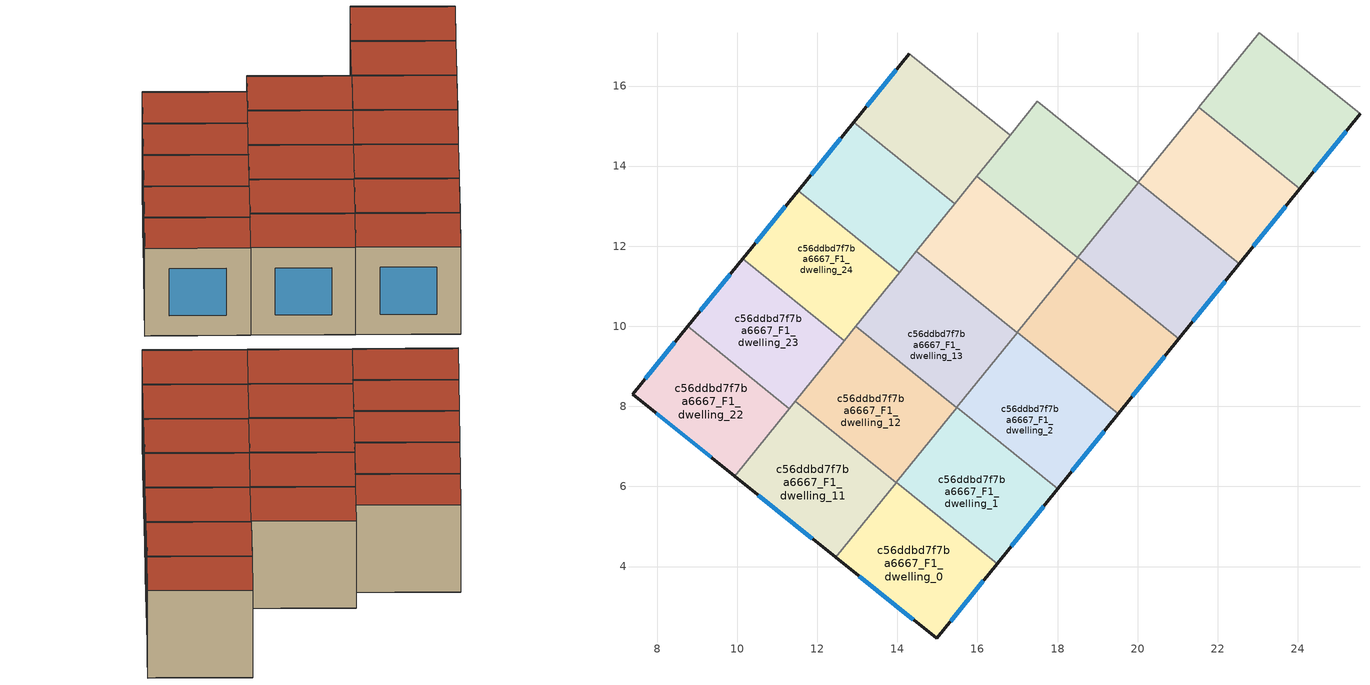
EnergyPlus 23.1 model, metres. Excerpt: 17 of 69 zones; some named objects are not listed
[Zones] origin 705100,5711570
c56ddbd7f7ba6667_F1_dwelling_0
 floor to c56ddbd7f7ba6667_F0_dwelling_0 (EU_floor_Construction): 14.98,2.2 16.37,3.92 13.85,5.95 12.46,4.23 z3
 floor to c56ddbd7f7ba6667_F0_dwelling_1 (EU_floor_Construction): 16.37,3.92 16.49,4.07 13.97,6.1 13.85,5.95 z3
 wall outside (EU_wall_Construction): 16.49,4.07 14.98,2.2 12.46,4.23 z3:6
 wall to c56ddbd7f7ba6667_F1_dwelling_1 (EU_wall_Construction): 13.97,6.1 16.49,4.07 z3:6
 wall to c56ddbd7f7ba6667_F1_dwelling_11 (EU_wall_Construction): 12.46,4.23 13.97,6.1 z3:6
 window (EU_Window_Construction): 16.14,3.64 15.33,2.64 / 14.4,2.67 13.05,3.76 z3.69:5.31
 roof outside (EU_roof_Construction): 16.49,4.07 14.98,2.2 12.46,4.23 13.97,6.1 z6
c56ddbd7f7ba6667_F1_dwelling_1
 floor to c56ddbd7f7ba6667_F0_dwelling_1 (EU_floor_Construction): 16.49,4.07 17.75,5.63 15.23,7.66 13.97,6.1 z3
 floor to c56ddbd7f7ba6667_F0_dwelling_2 (EU_floor_Construction): 17.75,5.63 18,5.95 15.49,7.97 15.23,7.66 z3
 wall outside (EU_wall_Construction): 18,5.95 16.49,4.07 z3:6
 wall to c56ddbd7f7ba6667_F1_dwelling_2 (EU_wall_Construction): 15.49,7.97 18,5.95 z3:6
 wall to c56ddbd7f7ba6667_F1_dwelling_12 (EU_wall_Construction): 13.97,6.1 15.48,7.97 z3:6
 window (EU_Window_Construction): 17.65,5.51 16.84,4.51 z3.69:5.31
 roof outside (EU_roof_Construction): 18,5.95 16.49,4.07 13.97,6.1 15.49,7.97 z6
c56ddbd7f7ba6667_F1_dwelling_11
 floor to c56ddbd7f7ba6667_F0_dwelling_12 (EU_floor_Construction): 12.46,4.23 13.84,5.94 11.33,7.97 9.94,6.25 z3
 floor to c56ddbd7f7ba6667_F0_dwelling_13 (EU_floor_Construction): 13.84,5.94 13.97,6.1 11.45,8.13 11.33,7.97 z3
 wall outside (EU_wall_Construction): 12.46,4.23 9.94,6.25 z3:6
 wall to c56ddbd7f7ba6667_F1_dwelling_12 (EU_wall_Construction): 11.45,8.13 13.97,6.1 z3:6
 wall to c56ddbd7f7ba6667_F1_dwelling_22 (EU_wall_Construction): 9.94,6.25 11.31,7.94 z3:6
 wall to c56ddbd7f7ba6667_F1_dwelling_23 (EU_wall_Construction): 11.31,7.94 11.45,8.13 z3:6
 window (EU_Window_Construction): 11.88,4.7 10.53,5.78 z3.69:5.31
 roof outside (EU_roof_Construction): 13.97,6.1 12.46,4.23 9.94,6.25 11.45,8.13 z6
c56ddbd7f7ba6667_F1_dwelling_12
 floor to c56ddbd7f7ba6667_F0_dwelling_13 (EU_floor_Construction): 13.97,6.1 15.23,7.66 12.71,9.69 11.45,8.13 z3
 floor to c56ddbd7f7ba6667_F0_dwelling_14 (EU_floor_Construction): 15.23,7.66 15.48,7.97 12.96,10 12.71,9.69 z3
 wall to c56ddbd7f7ba6667_F1_dwelling_13 (EU_wall_Construction): 12.96,10 15.48,7.97 z3:6
 wall to c56ddbd7f7ba6667_F1_dwelling_23 (EU_wall_Construction): 11.45,8.13 12.68,9.64 z3:6
 wall to c56ddbd7f7ba6667_F1_dwelling_24 (EU_wall_Construction): 12.68,9.64 12.96,10 z3:6
 roof outside (EU_roof_Construction): 15.48,7.97 13.97,6.1 11.45,8.13 12.96,10 z6
c56ddbd7f7ba6667_F1_dwelling_13
 floor to c56ddbd7f7ba6667_F0_dwelling_14 (EU_floor_Construction): 15.48,7.97 15.23,7.66 16.61,9.37 14.1,11.4 12.96,10 z3
 floor to c56ddbd7f7ba6667_F0_dwelling_15 (EU_floor_Construction): 16.61,9.37 16.99,9.84 14.47,11.87 14.1,11.4 z3
 wall to c56ddbd7f7ba6667_F1_dwelling_14 (EU_wall_Construction): 14.47,11.87 16.99,9.84 z3:6
 wall to c56ddbd7f7ba6667_F1_dwelling_24 (EU_wall_Construction): 12.96,10 14.05,11.35 z3:6
 wall to c56ddbd7f7ba6667_F1_dwelling_2 (EU_wall_Construction): 16.99,9.84 15.49,7.98 z3:6
 wall adiabatic (EU_wall_Construction): 14.51,6.77 15.48,7.97 14.51,6.77 z3:6
 wall to c56ddbd7f7ba6667_F1_dwelling_25 (EU_wall_Construction): 14.05,11.35 14.47,11.87 z3:6
 roof outside (EU_roof_Construction): 16.99,9.84 14.51,6.77 15.48,7.97 12.96,10 14.47,11.87 z6
c56ddbd7f7ba6667_F1_dwelling_14
 floor to c56ddbd7f7ba6667_F0_dwelling_15 (EU_floor_Construction): 16.99,9.84 18,11.09 15.48,13.12 14.47,11.87 z3
 floor to c56ddbd7f7ba6667_F0_dwelling_16 (EU_floor_Construction): 18,11.09 18.5,11.71 15.99,13.74 15.48,13.12 z3
 wall to c56ddbd7f7ba6667_F1_dwelling_15 (EU_wall_Construction): 15.98,13.74 18.5,11.71 z3:6
 wall to c56ddbd7f7ba6667_F1_dwelling_3 (EU_wall_Construction): 18.5,11.71 17,9.85 z3:6
 wall to c56ddbd7f7ba6667_F1_dwelling_25 (EU_wall_Construction): 14.47,11.87 15.43,13.06 z3:6
 wall to c56ddbd7f7ba6667_F1_dwelling_26 (EU_wall_Construction): 15.43,13.06 15.98,13.74 z3:6
 roof outside (EU_roof_Construction): 18.5,11.71 16.99,9.84 14.47,11.87 15.98,13.74 z6
c56ddbd7f7ba6667_F1_dwelling_15
 floor to c56ddbd7f7ba6667_F0_dwelling_16 (EU_floor_Construction): 18.5,11.71 19.38,12.81 16.87,14.83 15.99,13.74 z3
 floor to c56ddbd7f7ba6667_F0_dwelling_17 (EU_floor_Construction): 19.38,12.81 20.01,13.59 17.5,15.61 16.87,14.83 z3
 wall to c56ddbd7f7ba6667_F1_dwelling_16 (EU_wall_Construction): 17.49,15.62 20.01,13.58 z3:6
 wall to c56ddbd7f7ba6667_F1_dwelling_4 (EU_wall_Construction): 20.01,13.58 18.51,11.72 z3:6
 wall to c56ddbd7f7ba6667_F1_dwelling_26 (EU_wall_Construction): 15.98,13.74 16.82,14.77 z3:6
 wall to c56ddbd7f7ba6667_F1_dwelling_27 (EU_wall_Construction): 16.82,14.77 17.49,15.61 z3:6
 roof outside (EU_roof_Construction): 20.01,13.58 18.5,11.71 15.98,13.74 17.49,15.62 z6
c56ddbd7f7ba6667_F1_dwelling_2
 floor to c56ddbd7f7ba6667_F0_dwelling_2 (EU_floor_Construction): 18,5.95 19.14,7.35 16.62,9.38 15.49,7.97 z3
 floor to c56ddbd7f7ba6667_F0_dwelling_3 (EU_floor_Construction): 19.14,7.35 19.51,7.82 17,9.85 16.62,9.38 z3
 wall outside (EU_wall_Construction): 19.51,7.82 18,5.95 z3:6
 wall to c56ddbd7f7ba6667_F1_dwelling_3 (EU_wall_Construction): 17,9.85 19.51,7.82 z3:6
 window (EU_Window_Construction): 19.16,7.38 18.35,6.38 z3.69:5.31
 roof outside (EU_roof_Construction): 19.51,7.82 18,5.95 15.49,7.97 17,9.85 z6
c56ddbd7f7ba6667_F1_dwelling_22
 floor to c56ddbd7f7ba6667_F0_dwelling_24 (EU_floor_Construction): 9.94,6.25 11.31,7.94 8.76,9.99 7.39,8.3 z3
 wall outside (EU_wall_Construction): 9.94,6.25 7.39,8.3 8.76,10 z3:6
 wall to c56ddbd7f7ba6667_F1_dwelling_23 (EU_wall_Construction): 8.76,10 11.31,7.94 z3:6
 window (EU_Window_Construction): 9.35,6.73 7.98,7.83 / 7.71,8.69 8.45,9.6 z3.69:5.31
 roof outside (EU_roof_Construction): 11.31,7.94 9.94,6.25 7.39,8.3 8.76,10 z6
c56ddbd7f7ba6667_F1_dwelling_23
 floor to c56ddbd7f7ba6667_F0_dwelling_25 (EU_floor_Construction): 11.43,8.1 12.68,9.64 10.14,11.69 8.89,10.15 z3
 floor to c56ddbd7f7ba6667_F0_dwelling_24 (EU_floor_Construction): 11.31,7.94 11.43,8.1 8.89,10.15 8.76,9.99 z3
 wall outside (EU_wall_Construction): 8.76,10 10.14,11.69 z3:6
 wall to c56ddbd7f7ba6667_F1_dwelling_24 (EU_wall_Construction): 10.14,11.69 12.68,9.64 z3:6
 window (EU_Window_Construction): 9.08,10.39 9.82,11.3 z3.69:5.31
 roof outside (EU_roof_Construction): 12.68,9.64 11.31,7.94 8.76,10 10.14,11.69 z6
c56ddbd7f7ba6667_F1_dwelling_24
 floor to c56ddbd7f7ba6667_F0_dwelling_26 (EU_floor_Construction): 12.93,9.95 14.05,11.35 11.53,13.39 10.39,12 z3
 floor to c56ddbd7f7ba6667_F0_dwelling_25 (EU_floor_Construction): 12.68,9.64 12.93,9.95 10.39,12 10.14,11.69 z3
 wall outside (EU_wall_Construction): 10.14,11.69 11.53,13.39 z3:6
 wall to c56ddbd7f7ba6667_F1_dwelling_25 (EU_wall_Construction): 11.53,13.39 14.05,11.35 z3:6
 window (EU_Window_Construction): 10.46,12.08 11.21,13 z3.69:5.31
 roof outside (EU_roof_Construction): 14.05,11.35 12.68,9.64 10.14,11.69 11.53,13.39 z6
c56ddbd7f7ba6667_F1_dwelling_25
 floor to c56ddbd7f7ba6667_F0_dwelling_27 (EU_floor_Construction): 14.43,11.82 15.43,13.06 12.91,15.09 11.9,13.85 z3
 floor to c56ddbd7f7ba6667_F0_dwelling_26 (EU_floor_Construction): 14.05,11.35 14.43,11.82 11.9,13.85 11.53,13.39 z3
 wall outside (EU_wall_Construction): 11.53,13.39 12.91,15.09 z3:6
 wall to c56ddbd7f7ba6667_F1_dwelling_26 (EU_wall_Construction): 12.91,15.09 15.43,13.06 z3:6
 window (EU_Window_Construction): 11.85,13.78 12.59,14.7 z3.69:5.31
 roof outside (EU_roof_Construction): 15.43,13.06 14.05,11.35 11.53,13.39 12.91,15.09 z6
c56ddbd7f7ba6667_F1_dwelling_26
 floor to c56ddbd7f7ba6667_F0_dwelling_28 (EU_floor_Construction): 15.94,13.68 16.82,14.77 14.3,16.8 13.42,15.71 z3
 floor to c56ddbd7f7ba6667_F0_dwelling_27 (EU_floor_Construction): 15.43,13.06 15.94,13.68 13.42,15.71 12.91,15.09 z3
 wall outside (EU_wall_Construction): 12.91,15.09 14.3,16.8 z3:6
 wall to c56ddbd7f7ba6667_F1_dwelling_27 (EU_wall_Construction): 14.3,16.8 16.82,14.77 z3:6
 window (EU_Window_Construction): 13.23,15.49 13.98,16.41 z3.69:5.31
 roof outside (EU_roof_Construction): 16.82,14.77 15.43,13.06 12.91,15.09 14.3,16.8 z6
c56ddbd7f7ba6667_F1_dwelling_3
 floor to c56ddbd7f7ba6667_F0_dwelling_3 (EU_floor_Construction): 19.51,7.82 20.52,9.07 18,11.1 17,9.85 z3
 floor to c56ddbd7f7ba6667_F0_dwelling_4 (EU_floor_Construction): 20.52,9.07 21.02,9.69 18.51,11.72 18,11.1 z3
 wall outside (EU_wall_Construction): 21.02,9.69 19.51,7.82 z3:6
 wall to c56ddbd7f7ba6667_F1_dwelling_4 (EU_wall_Construction): 18.51,11.72 21.02,9.69 z3:6
 window (EU_Window_Construction): 20.67,9.26 19.86,8.25 z3.69:5.31
 roof outside (EU_roof_Construction): 21.02,9.69 19.51,7.82 17,9.85 18.51,11.72 z6
c56ddbd7f7ba6667_F1_dwelling_4
 floor to c56ddbd7f7ba6667_F0_dwelling_4 (EU_floor_Construction): 21.02,9.69 21.9,10.78 19.39,12.81 18.51,11.72 z3
 floor to c56ddbd7f7ba6667_F0_dwelling_5 (EU_floor_Construction): 21.9,10.78 22.53,11.56 20.02,13.59 19.39,12.81 z3
 wall outside (EU_wall_Construction): 22.53,11.56 21.02,9.69 z3:6
 wall to c56ddbd7f7ba6667_F1_dwelling_5 (EU_wall_Construction): 20.02,13.59 22.53,11.56 z3:6
 window (EU_Window_Construction): 22.18,11.13 21.37,10.12 z3.69:5.31
 roof outside (EU_roof_Construction): 22.53,11.56 21.02,9.69 18.51,11.72 20.02,13.59 z6
c56ddbd7f7ba6667_F1_dwelling_5
 floor to c56ddbd7f7ba6667_F0_dwelling_5 (EU_floor_Construction): 22.53,11.56 23.29,12.5 20.77,14.53 20.02,13.59 z3
 floor to c56ddbd7f7ba6667_F0_dwelling_6 (EU_floor_Construction): 23.29,12.5 24.04,13.43 21.53,15.46 20.77,14.53 z3
 wall outside (EU_wall_Construction): 24.04,13.43 22.53,11.56 z3:6
 wall to c56ddbd7f7ba6667_F1_dwelling_6 (EU_wall_Construction): 21.53,15.46 24.04,13.43 z3:6
 wall to c56ddbd7f7ba6667_F1_dwelling_16 (EU_wall_Construction): 20.02,13.59 21.52,15.46 z3:6
 window (EU_Window_Construction): 23.69,13 22.88,12 z3.69:5.31
 roof outside (EU_roof_Construction): 24.04,13.43 22.53,11.56 20.02,13.59 21.53,15.46 z6
c56ddbd7f7ba6667_F1_dwelling_6
 floor to c56ddbd7f7ba6667_F0_dwelling_6 (EU_floor_Construction): 24.04,13.43 24.67,14.21 22.16,16.24 21.53,15.46 z3
 floor to c56ddbd7f7ba6667_F0_dwelling_7 (EU_floor_Construction): 24.67,14.21 25.55,15.31 23.04,17.34 22.16,16.24 z3
 wall outside (EU_wall_Construction): 25.55,15.31 24.04,13.43 z3:6
 wall to c56ddbd7f7ba6667_F1_dwelling_7 (EU_wall_Construction): 23.04,17.34 25.55,15.31 z3:6
 wall to c56ddbd7f7ba6667_F1_dwelling_17 (EU_wall_Construction): 21.53,15.46 23.03,17.33 z3:6
 window (EU_Window_Construction): 25.2,14.87 24.39,13.87 z3.69:5.31
 roof outside (EU_roof_Construction): 25.55,15.31 24.04,13.43 21.53,15.46 23.04,17.34 z6
[Building]
EU S2 Campaign: North Axis=0; Terrain=City; Solar Distribution=FullExterior
[Site:Location]
London: Latitude=51.5; Longitude=-0.5; Time Zone=0; Elevation=25
[SizingPeriod:WeatherFileDays]
AnnualSizingPeriod: Begin Month=1; Begin Day of Month=1; End Month=12; End Day of Month=31; Day of Week for Start Day=Monday; Use Weather File Daylight Saving Period=No; Use Weather File Rain and Snow Indicators=No
[MATERIAL]
EU_InternalMass_Material: Roughness=MediumRough; Thickness=0.1; Conductivity=1; Density=1800; Specific Heat=900; Thermal Absorptance=0.9; Solar Absorptance=0.7; Visible Absorptance=0.7
[MATERIAL:NOMASS] Roughness=MediumRough; Thermal Absorptance=0.9; Solar Absorptance=0.7; Visible Absorptance=0.7
Name | Thermal Resistance
EU_wall_NoMass | 0.635353
EU_roof_NoMass | 0.675062
EU_floor_NoMass | 1.96382
[WINDOWMATERIAL:SIMPLEGLAZINGSYSTEM]
EU_Window_SimpleGlazing: UFactor=2.96269; Solar Heat Gain Coefficient=0.76; Visible Transmittance=0.76
[CONSTRUCTION]
EU_wall_Construction: EU_wall_NoMass
EU_roof_Construction: EU_roof_NoMass
EU_floor_Construction: EU_floor_NoMass
EU_InternalMass_Construction: EU_InternalMass_Material
EU_Window_Construction: EU_Window_SimpleGlazing
[ZONE] Type=1; Multiplier=1; Ceiling Height=autocalculate; Floor Area=autocalculate; Part of Total Floor Area=Yes
Name | Volume
c56ddbd7f7ba6667_F1_dwelling_0 | 23.3313
c56ddbd7f7ba6667_F1_dwelling_1; c56ddbd7f7ba6667_F1_dwelling_5 | 23.332
c56ddbd7f7ba6667_F1_dwelling_11 | 23.3225
c56ddbd7f7ba6667_F1_dwelling_12; c56ddbd7f7ba6667_F1_dwelling_3 | 23.3276
c56ddbd7f7ba6667_F1_dwelling_13 | 23.3298
c56ddbd7f7ba6667_F1_dwelling_14 | 23.3269
c56ddbd7f7ba6667_F1_dwelling_15; c56ddbd7f7ba6667_F1_dwelling_2 | 23.3262
c56ddbd7f7ba6667_F1_dwelling_22 | 21.3823
c56ddbd7f7ba6667_F1_dwelling_23 | 21.3918
c56ddbd7f7ba6667_F1_dwelling_24; c56ddbd7f7ba6667_F1_dwelling_26 | 21.3787
c56ddbd7f7ba6667_F1_dwelling_25 | 21.3933
c56ddbd7f7ba6667_F1_dwelling_4 | 23.3335
c56ddbd7f7ba6667_F1_dwelling_6 | 23.3254
[INTERNALMASS] Construction=EU_InternalMass_Construction
Name | Zone or ZoneList | Surface Area
c56ddbd7f7ba6667_F1_dwelling_0_EU_InternalMass | c56ddbd7f7ba6667_F1_dwelling_0 | 7.77684
c56ddbd7f7ba6667_F1_dwelling_1_EU_InternalMass | c56ddbd7f7ba6667_F1_dwelling_1 | 7.7772
c56ddbd7f7ba6667_F1_dwelling_2_EU_InternalMass | c56ddbd7f7ba6667_F1_dwelling_2 | 7.77525
c56ddbd7f7ba6667_F1_dwelling_3_EU_InternalMass | c56ddbd7f7ba6667_F1_dwelling_3 | 7.77575
c56ddbd7f7ba6667_F1_dwelling_4_EU_InternalMass | c56ddbd7f7ba6667_F1_dwelling_4 | 7.77771
c56ddbd7f7ba6667_F1_dwelling_5_EU_InternalMass | c56ddbd7f7ba6667_F1_dwelling_5 | 7.7772
c56ddbd7f7ba6667_F1_dwelling_6_EU_InternalMass | c56ddbd7f7ba6667_F1_dwelling_6 | 7.77525
c56ddbd7f7ba6667_F1_dwelling_11_EU_InternalMass | c56ddbd7f7ba6667_F1_dwelling_11 | 7.77439
c56ddbd7f7ba6667_F1_dwelling_12_EU_InternalMass | c56ddbd7f7ba6667_F1_dwelling_12 | 7.77575
c56ddbd7f7ba6667_F1_dwelling_13_EU_InternalMass | c56ddbd7f7ba6667_F1_dwelling_13 | 7.77755
c56ddbd7f7ba6667_F1_dwelling_14_EU_InternalMass | c56ddbd7f7ba6667_F1_dwelling_14 | 7.77575
c56ddbd7f7ba6667_F1_dwelling_15_EU_InternalMass | c56ddbd7f7ba6667_F1_dwelling_15 | 7.77525
c56ddbd7f7ba6667_F1_dwelling_22_EU_InternalMass | c56ddbd7f7ba6667_F1_dwelling_22 | 7.12738
c56ddbd7f7ba6667_F1_dwelling_23_EU_InternalMass | c56ddbd7f7ba6667_F1_dwelling_23 | 7.13047
c56ddbd7f7ba6667_F1_dwelling_24_EU_InternalMass | c56ddbd7f7ba6667_F1_dwelling_24 | 7.12659
c56ddbd7f7ba6667_F1_dwelling_25_EU_InternalMass | c56ddbd7f7ba6667_F1_dwelling_25 | 7.13101
c56ddbd7f7ba6667_F1_dwelling_26_EU_InternalMass | c56ddbd7f7ba6667_F1_dwelling_26 | 7.1262
[OTHEREQUIPMENT] Fuel Type=Electricity; Design Level Calculation Method=Watts/Area; Power per Zone Floor Area=1; Fraction Latent=0; Fraction Radiant=0; Fraction Lost=0; Carbon Dioxide Generation Rate=0; EndUse Subcategory=EU_Step8_InternalGains
Name | Zone or ZoneList or Space or SpaceList | Schedule
EU_Step8_InternalGain_c56ddbd7f7ba6667_F1_dwelling_0_f000 | c56ddbd7f7ba6667_F1_dwelling_0 | EU_Step8_GainSchedule_c56ddbd7f7ba6667_F1_dwelling_0_f000
EU_Step8_InternalGain_c56ddbd7f7ba6667_F1_dwelling_1_f000 | c56ddbd7f7ba6667_F1_dwelling_1 | EU_Step8_GainSchedule_c56ddbd7f7ba6667_F1_dwelling_1_f000
EU_Step8_InternalGain_c56ddbd7f7ba6667_F1_dwelling_2_f000 | c56ddbd7f7ba6667_F1_dwelling_2 | EU_Step8_GainSchedule_c56ddbd7f7ba6667_F1_dwelling_2_f000
EU_Step8_InternalGain_c56ddbd7f7ba6667_F1_dwelling_3_f000 | c56ddbd7f7ba6667_F1_dwelling_3 | EU_Step8_GainSchedule_c56ddbd7f7ba6667_F1_dwelling_3_f000
EU_Step8_InternalGain_c56ddbd7f7ba6667_F1_dwelling_4_f000 | c56ddbd7f7ba6667_F1_dwelling_4 | EU_Step8_GainSchedule_c56ddbd7f7ba6667_F1_dwelling_4_f000
EU_Step8_InternalGain_c56ddbd7f7ba6667_F1_dwelling_5_f000 | c56ddbd7f7ba6667_F1_dwelling_5 | EU_Step8_GainSchedule_c56ddbd7f7ba6667_F1_dwelling_5_f000
EU_Step8_InternalGain_c56ddbd7f7ba6667_F1_dwelling_6_f000 | c56ddbd7f7ba6667_F1_dwelling_6 | EU_Step8_GainSchedule_c56ddbd7f7ba6667_F1_dwelling_6_f000
EU_Step8_InternalGain_c56ddbd7f7ba6667_F1_dwelling_11_f000 | c56ddbd7f7ba6667_F1_dwelling_11 | EU_Step8_GainSchedule_c56ddbd7f7ba6667_F1_dwelling_11_f000
EU_Step8_InternalGain_c56ddbd7f7ba6667_F1_dwelling_12_f000 | c56ddbd7f7ba6667_F1_dwelling_12 | EU_Step8_GainSchedule_c56ddbd7f7ba6667_F1_dwelling_12_f000
EU_Step8_InternalGain_c56ddbd7f7ba6667_F1_dwelling_13_f000 | c56ddbd7f7ba6667_F1_dwelling_13 | EU_Step8_GainSchedule_c56ddbd7f7ba6667_F1_dwelling_13_f000
EU_Step8_InternalGain_c56ddbd7f7ba6667_F1_dwelling_14_f000 | c56ddbd7f7ba6667_F1_dwelling_14 | EU_Step8_GainSchedule_c56ddbd7f7ba6667_F1_dwelling_14_f000
EU_Step8_InternalGain_c56ddbd7f7ba6667_F1_dwelling_15_f000 | c56ddbd7f7ba6667_F1_dwelling_15 | EU_Step8_GainSchedule_c56ddbd7f7ba6667_F1_dwelling_15_f000
EU_Step8_InternalGain_c56ddbd7f7ba6667_F1_dwelling_22_f000 | c56ddbd7f7ba6667_F1_dwelling_22 | EU_Step8_GainSchedule_c56ddbd7f7ba6667_F1_dwelling_22_f000
EU_Step8_InternalGain_c56ddbd7f7ba6667_F1_dwelling_23_f000 | c56ddbd7f7ba6667_F1_dwelling_23 | EU_Step8_GainSchedule_c56ddbd7f7ba6667_F1_dwelling_23_f000
EU_Step8_InternalGain_c56ddbd7f7ba6667_F1_dwelling_24_f000 | c56ddbd7f7ba6667_F1_dwelling_24 | EU_Step8_GainSchedule_c56ddbd7f7ba6667_F1_dwelling_24_f000
EU_Step8_InternalGain_c56ddbd7f7ba6667_F1_dwelling_25_f000 | c56ddbd7f7ba6667_F1_dwelling_25 | EU_Step8_GainSchedule_c56ddbd7f7ba6667_F1_dwelling_25_f000
EU_Step8_InternalGain_c56ddbd7f7ba6667_F1_dwelling_26_f000 | c56ddbd7f7ba6667_F1_dwelling_26 | EU_Step8_GainSchedule_c56ddbd7f7ba6667_F1_dwelling_26_f000
[ZONEVENTILATION:DESIGNFLOWRATE] Schedule=EU_AlwaysOn; Design Flow Rate Calculation Method=AirChanges/Hour; Air Changes per Hour=0.555504; Ventilation Type=Natural; Fan Pressure Rise=0; Fan Total Efficiency=1; Constant Term Coefficient=1; Temperature Term Coefficient=0; Velocity Term Coefficient=0; Velocity Squared Term Coefficient=0; Minimum Indoor Temperature=-100; Maximum Indoor Temperature=100; Delta Temperature=-100; Minimum Outdoor Temperature=-100; Maximum Outdoor Temperature=100; Maximum Wind Speed=40
Name | Zone or ZoneList or Space or SpaceList
EU_ConstantAir_c56ddbd7f7ba6667_F1_dwelling_0 | c56ddbd7f7ba6667_F1_dwelling_0
EU_ConstantAir_c56ddbd7f7ba6667_F1_dwelling_1 | c56ddbd7f7ba6667_F1_dwelling_1
EU_ConstantAir_c56ddbd7f7ba6667_F1_dwelling_2 | c56ddbd7f7ba6667_F1_dwelling_2
EU_ConstantAir_c56ddbd7f7ba6667_F1_dwelling_3 | c56ddbd7f7ba6667_F1_dwelling_3
EU_ConstantAir_c56ddbd7f7ba6667_F1_dwelling_4 | c56ddbd7f7ba6667_F1_dwelling_4
EU_ConstantAir_c56ddbd7f7ba6667_F1_dwelling_5 | c56ddbd7f7ba6667_F1_dwelling_5
EU_ConstantAir_c56ddbd7f7ba6667_F1_dwelling_6 | c56ddbd7f7ba6667_F1_dwelling_6
EU_ConstantAir_c56ddbd7f7ba6667_F1_dwelling_11 | c56ddbd7f7ba6667_F1_dwelling_11
EU_ConstantAir_c56ddbd7f7ba6667_F1_dwelling_12 | c56ddbd7f7ba6667_F1_dwelling_12
EU_ConstantAir_c56ddbd7f7ba6667_F1_dwelling_13 | c56ddbd7f7ba6667_F1_dwelling_13
EU_ConstantAir_c56ddbd7f7ba6667_F1_dwelling_14 | c56ddbd7f7ba6667_F1_dwelling_14
EU_ConstantAir_c56ddbd7f7ba6667_F1_dwelling_15 | c56ddbd7f7ba6667_F1_dwelling_15
EU_ConstantAir_c56ddbd7f7ba6667_F1_dwelling_22 | c56ddbd7f7ba6667_F1_dwelling_22
EU_ConstantAir_c56ddbd7f7ba6667_F1_dwelling_23 | c56ddbd7f7ba6667_F1_dwelling_23
EU_ConstantAir_c56ddbd7f7ba6667_F1_dwelling_24 | c56ddbd7f7ba6667_F1_dwelling_24
EU_ConstantAir_c56ddbd7f7ba6667_F1_dwelling_25 | c56ddbd7f7ba6667_F1_dwelling_25
EU_ConstantAir_c56ddbd7f7ba6667_F1_dwelling_26 | c56ddbd7f7ba6667_F1_dwelling_26
[HVACTEMPLATE:ZONE:IDEALLOADSAIRSYSTEM] System Availability Schedule=EU_AlwaysOn; Maximum Heating Supply Air Temperature=50; Minimum Cooling Supply Air Temperature=13; Maximum Heating Supply Air Humidity Ratio=0.0156; Minimum Cooling Supply Air Humidity Ratio=0.0077; Heating Limit=NoLimit; Cooling Limit=NoLimit; Heating Availability Schedule=EU_AlwaysOn; Cooling Availability Schedule=EU_CoolingOff; Dehumidification Control Type=ConstantSensibleHeatRatio; Cooling Sensible Heat Ratio=0.7; Dehumidification Setpoint=60; Humidification Control Type=None; Humidification Setpoint=30; Outdoor Air Method=None; Outdoor Air Flow Rate per Person=0.00944; Outdoor Air Flow Rate per Zone Floor Area=0; Outdoor Air Flow Rate per Zone=0; Demand Controlled Ventilation Type=None; Outdoor Air Economizer Type=NoEconomizer; Heat Recovery Type=None; Sensible Heat Recovery Effectiveness=0.7; Latent Heat Recovery Effectiveness=0.65
Name | Template Thermostat
c56ddbd7f7ba6667_F1_dwelling_0 | EU_HeatOnly_c56ddbd7f7ba6667_F1_dwelling_0
c56ddbd7f7ba6667_F1_dwelling_1 | EU_HeatOnly_c56ddbd7f7ba6667_F1_dwelling_1
c56ddbd7f7ba6667_F1_dwelling_2 | EU_HeatOnly_c56ddbd7f7ba6667_F1_dwelling_2
c56ddbd7f7ba6667_F1_dwelling_3 | EU_HeatOnly_c56ddbd7f7ba6667_F1_dwelling_3
c56ddbd7f7ba6667_F1_dwelling_4 | EU_HeatOnly_c56ddbd7f7ba6667_F1_dwelling_4
c56ddbd7f7ba6667_F1_dwelling_5 | EU_HeatOnly_c56ddbd7f7ba6667_F1_dwelling_5
c56ddbd7f7ba6667_F1_dwelling_6 | EU_HeatOnly_c56ddbd7f7ba6667_F1_dwelling_6
c56ddbd7f7ba6667_F1_dwelling_11 | EU_HeatOnly_c56ddbd7f7ba6667_F1_dwelling_11
c56ddbd7f7ba6667_F1_dwelling_12 | EU_HeatOnly_c56ddbd7f7ba6667_F1_dwelling_12
c56ddbd7f7ba6667_F1_dwelling_13 | EU_HeatOnly_c56ddbd7f7ba6667_F1_dwelling_13
c56ddbd7f7ba6667_F1_dwelling_14 | EU_HeatOnly_c56ddbd7f7ba6667_F1_dwelling_14
c56ddbd7f7ba6667_F1_dwelling_15 | EU_HeatOnly_c56ddbd7f7ba6667_F1_dwelling_15
c56ddbd7f7ba6667_F1_dwelling_22 | EU_HeatOnly_c56ddbd7f7ba6667_F1_dwelling_22
c56ddbd7f7ba6667_F1_dwelling_23 | EU_HeatOnly_c56ddbd7f7ba6667_F1_dwelling_23
c56ddbd7f7ba6667_F1_dwelling_24 | EU_HeatOnly_c56ddbd7f7ba6667_F1_dwelling_24
c56ddbd7f7ba6667_F1_dwelling_25 | EU_HeatOnly_c56ddbd7f7ba6667_F1_dwelling_25
c56ddbd7f7ba6667_F1_dwelling_26 | EU_HeatOnly_c56ddbd7f7ba6667_F1_dwelling_26
[SIZING:ZONE] Zone Cooling Design Supply Air Temperature Input Method=SupplyAirTemperature; Zone Cooling Design Supply Air Temperature=13; Zone Heating Design Supply Air Temperature Input Method=SupplyAirTemperature; Zone Heating Design Supply Air Temperature=50; Zone Cooling Design Supply Air Humidity Ratio=0.008; Zone Heating Design Supply Air Humidity Ratio=0.008; Cooling Design Air Flow Method=DesignDay; Cooling Design Air Flow Rate=0; Cooling Minimum Air Flow per Zone Floor Area=0.000762; Cooling Minimum Air Flow=0; Cooling Minimum Air Flow Fraction=0.2; Heating Design Air Flow Method=DesignDay; Heating Design Air Flow Rate=0; Heating Maximum Air Flow per Zone Floor Area=0.002032; Heating Maximum Air Flow=0.141576; Heating Maximum Air Flow Fraction=0.3; Account for Dedicated Outdoor Air System=No; Dedicated Outdoor Air System Control Strategy=NeutralSupplyAir; Dedicated Outdoor Air Low Setpoint Temperature for Design=autosize; Dedicated Outdoor Air High Setpoint Temperature for Design=autosize; Zone Load Sizing Method=Sensible Load Only No Latent Load; Zone Latent Cooling Design Supply Air Humidity Ratio Input Method=HumidityRatioDifference; Zone Cooling Design Supply Air Humidity Ratio Difference=0.005; Zone Latent Heating Design Supply Air Humidity Ratio Input Method=HumidityRatioDifference; Zone Humidification Design Supply Air Humidity Ratio Difference=0.005
c56ddbd7f7ba6667_F1_dwelling_0; c56ddbd7f7ba6667_F1_dwelling_1; c56ddbd7f7ba6667_F1_dwelling_2; c56ddbd7f7ba6667_F1_dwelling_3; c56ddbd7f7ba6667_F1_dwelling_4; c56ddbd7f7ba6667_F1_dwelling_5; c56ddbd7f7ba6667_F1_dwelling_6; c56ddbd7f7ba6667_F1_dwelling_11; c56ddbd7f7ba6667_F1_dwelling_12; c56ddbd7f7ba6667_F1_dwelling_13; c56ddbd7f7ba6667_F1_dwelling_14; c56ddbd7f7ba6667_F1_dwelling_15; c56ddbd7f7ba6667_F1_dwelling_22; c56ddbd7f7ba6667_F1_dwelling_23; c56ddbd7f7ba6667_F1_dwelling_24; c56ddbd7f7ba6667_F1_dwelling_25; c56ddbd7f7ba6667_F1_dwelling_26
[SCHEDULE:CONSTANT]
Name | Hourly Value
EU_AlwaysOn | 1
EU_CoolingOff | 0
[SCHEDULE:FILE] Column Number=1; Rows to Skip at Top=0; Number of Hours of Data=8760; Column Separator=Comma; Interpolate to Timestep=No; Minutes per Item=60; Adjust Schedule for Daylight Savings=Yes
Name | File
EU_Step8_GainSchedule_c56ddbd7f7ba6667_F1_dwelling_0_f000 | ../../schedules/c56ddbd7f7ba6667/c56ddbd7f7ba6667_F1_dwelling_0_f000_gain.csv
EU_Step8_GainSchedule_c56ddbd7f7ba6667_F1_dwelling_1_f000 | ../../schedules/c56ddbd7f7ba6667/c56ddbd7f7ba6667_F1_dwelling_1_f000_gain.csv
EU_Step8_GainSchedule_c56ddbd7f7ba6667_F1_dwelling_2_f000 | ../../schedules/c56ddbd7f7ba6667/c56ddbd7f7ba6667_F1_dwelling_2_f000_gain.csv
EU_Step8_GainSchedule_c56ddbd7f7ba6667_F1_dwelling_3_f000 | ../../schedules/c56ddbd7f7ba6667/c56ddbd7f7ba6667_F1_dwelling_3_f000_gain.csv
EU_Step8_GainSchedule_c56ddbd7f7ba6667_F1_dwelling_4_f000 | ../../schedules/c56ddbd7f7ba6667/c56ddbd7f7ba6667_F1_dwelling_4_f000_gain.csv
EU_Step8_GainSchedule_c56ddbd7f7ba6667_F1_dwelling_5_f000 | ../../schedules/c56ddbd7f7ba6667/c56ddbd7f7ba6667_F1_dwelling_5_f000_gain.csv
EU_Step8_GainSchedule_c56ddbd7f7ba6667_F1_dwelling_6_f000 | ../../schedules/c56ddbd7f7ba6667/c56ddbd7f7ba6667_F1_dwelling_6_f000_gain.csv
EU_Step8_GainSchedule_c56ddbd7f7ba6667_F1_dwelling_11_f000 | ../../schedules/c56ddbd7f7ba6667/c56ddbd7f7ba6667_F1_dwelling_11_f000_gain.csv
EU_Step8_GainSchedule_c56ddbd7f7ba6667_F1_dwelling_12_f000 | ../../schedules/c56ddbd7f7ba6667/c56ddbd7f7ba6667_F1_dwelling_12_f000_gain.csv
EU_Step8_GainSchedule_c56ddbd7f7ba6667_F1_dwelling_13_f000 | ../../schedules/c56ddbd7f7ba6667/c56ddbd7f7ba6667_F1_dwelling_13_f000_gain.csv
EU_Step8_GainSchedule_c56ddbd7f7ba6667_F1_dwelling_14_f000 | ../../schedules/c56ddbd7f7ba6667/c56ddbd7f7ba6667_F1_dwelling_14_f000_gain.csv
EU_Step8_GainSchedule_c56ddbd7f7ba6667_F1_dwelling_15_f000 | ../../schedules/c56ddbd7f7ba6667/c56ddbd7f7ba6667_F1_dwelling_15_f000_gain.csv
EU_Step8_GainSchedule_c56ddbd7f7ba6667_F1_dwelling_22_f000 | ../../schedules/c56ddbd7f7ba6667/c56ddbd7f7ba6667_F1_dwelling_22_f000_gain.csv
EU_Step8_GainSchedule_c56ddbd7f7ba6667_F1_dwelling_23_f000 | ../../schedules/c56ddbd7f7ba6667/c56ddbd7f7ba6667_F1_dwelling_23_f000_gain.csv
EU_Step8_GainSchedule_c56ddbd7f7ba6667_F1_dwelling_24_f000 | ../../schedules/c56ddbd7f7ba6667/c56ddbd7f7ba6667_F1_dwelling_24_f000_gain.csv
EU_Step8_GainSchedule_c56ddbd7f7ba6667_F1_dwelling_25_f000 | ../../schedules/c56ddbd7f7ba6667/c56ddbd7f7ba6667_F1_dwelling_25_f000_gain.csv
EU_Step8_GainSchedule_c56ddbd7f7ba6667_F1_dwelling_26_f000 | ../../schedules/c56ddbd7f7ba6667/c56ddbd7f7ba6667_F1_dwelling_26_f000_gain.csv
